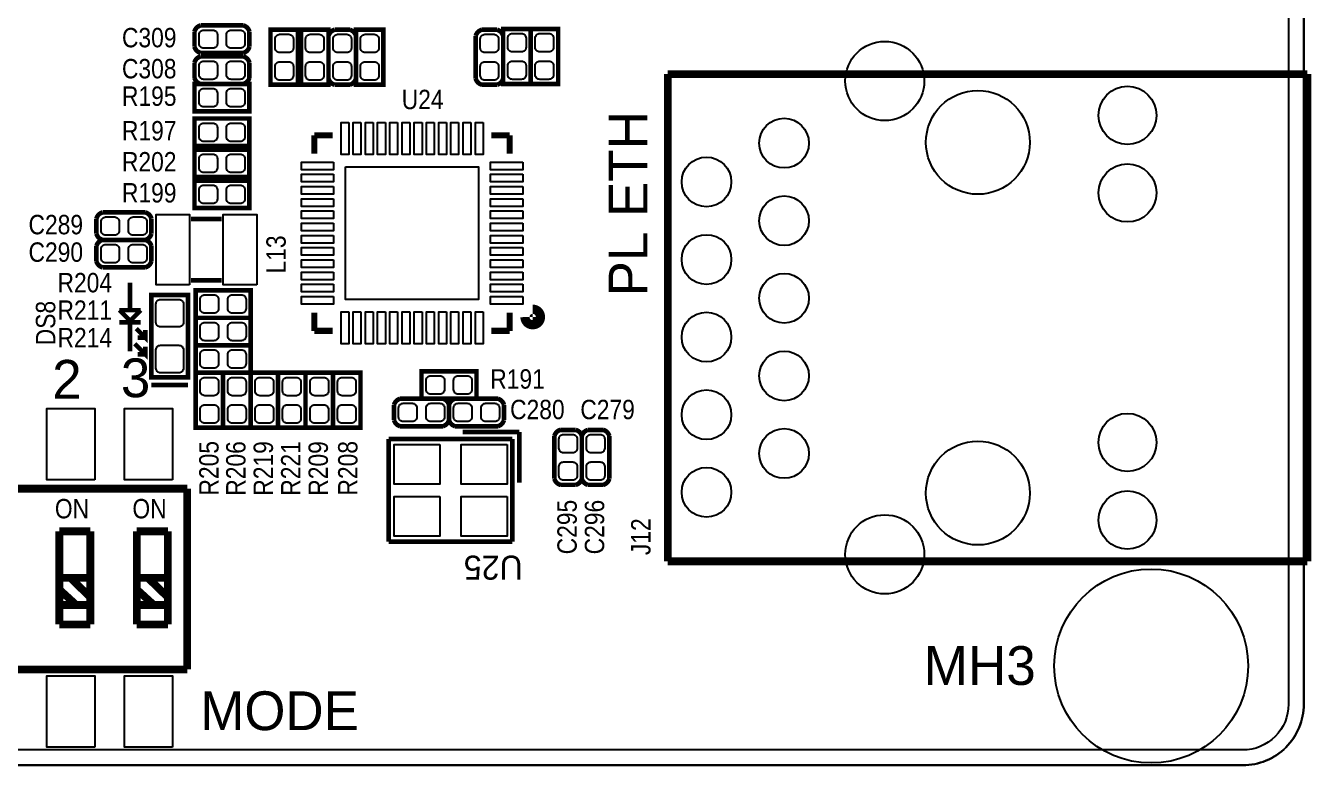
# Model space of a CAD drawing. Extents: x 35 to 236, y 10 to 166.
# Drawn here: x 188.13 to 230.25, y 10 to 34.21 of the extents above; entities that cross this region are included whole.
import ezdxf

# ---------------------------------------------------------------- set-up
doc = ezdxf.new("R2010")
doc.units = 0
for name, color, linetype in [('BG_OUTLINE', 254, 'CONTINUOUS'), ('BG_SILKSCREEN_TOP', 254, 'CONTINUOUS'), ('PG_SILKSCREEN_TOP', 254, 'CONTINUOUS'), ('PIN_SOLDERMASK_TOP', 85, 'CONTINUOUS'), ('RD_SILKSCREEN_TOP', 142, 'CONTINUOUS'), ('RKI_ALL', 43, 'CONTINUOUS')]:
    doc.layers.add(name, color=color, linetype=linetype)

msp = doc.modelspace()

# ---------------------------------------------------------------- linework, layer by layer
at = {"layer": 'BG_OUTLINE'}
msp.add_lwpolyline([(35, 12), (35, 121.6358, -0.414214), (37.286, 123.9218), (41.2, 123.9218), (41.2, 157.5018), (37.286, 157.5018, -0.414214), (35, 159.7878), (35, 163, -0.414214), (37, 165), (228, 165, -0.414214), (230, 163), (230, 12, -0.414214), (228, 10), (37, 10, -0.414214)], format="xyb", close=True, dxfattribs=at)
for points in [[(230, 163), (230, 12)], [(230, 12), (230, 163)], [(228, 10), (37, 10)], [(37, 10), (228, 10)]]:
    msp.add_lwpolyline(points, dxfattribs=at)
for points in [[(230, 12, -0.414214), (228, 10)], [(228, 10, 0.414214), (230, 12)]]:
    msp.add_lwpolyline(points, format="xyb", dxfattribs=at)
at = {"layer": 'PG_SILKSCREEN_TOP'}
for points, const_width in [([(193.6595, 33.5215, 0.265564), (193.8595, 33.3215), (195.2595, 33.3215, 0.265564), (195.4595, 33.5215), (195.4595, 34.0215, 0.265564), (195.2595, 34.2215), (193.8595, 34.2215, 0.265564), (193.6595, 34.0215)], 0.15), ([(198.25, 34.08, 0.265564), (198.05, 33.88), (198.05, 32.48, 0.265564), (198.25, 32.28), (198.75, 32.28, 0.265564), (198.95, 32.48), (198.95, 33.88, 0.265564), (198.75, 34.08)], 0.15), ([(203.0735, 34.08, 0.265564), (202.8735, 33.88), (202.8735, 32.48, 0.265564), (203.0735, 32.28), (203.5735, 32.28, 0.265564), (203.7735, 32.48), (203.7735, 33.88, 0.265564), (203.5735, 34.08)], 0.15), ([(193.6595, 32.5055, 0.265564), (193.8595, 32.3055), (195.2595, 32.3055, 0.265564), (195.4595, 32.5055), (195.4595, 33.0055, 0.265564), (195.2595, 33.2055), (193.8595, 33.2055, 0.265564), (193.6595, 33.0055)], 0.15), ([(190.4484, 27.3998, 0.265564), (190.6484, 27.1998), (192.0484, 27.1998, 0.265564), (192.2484, 27.3998), (192.2484, 27.8998, 0.265564), (192.0484, 28.0998), (190.6484, 28.0998, 0.265564), (190.4484, 27.8998)], 0.15), ([(190.4484, 26.4998, 0.265564), (190.6484, 26.2998), (192.0484, 26.2998, 0.265564), (192.2484, 26.4998), (192.2484, 26.9998, 0.265564), (192.0484, 27.1998), (190.6484, 27.1998, 0.265564), (190.4484, 26.9998)], 0.15), ([(204.59, 24.6732, 2.386152), (204.7407, 24.8265, 0.409177)], 0.508), ([(201.9984, 21.7998, 0.265564), (201.7984, 21.9998), (200.3984, 21.9998, 0.265564), (200.1984, 21.7998), (200.1984, 21.2998, 0.265564), (200.3984, 21.0998), (201.7984, 21.0998, 0.265564), (201.9984, 21.2998)], 0.15), ([(201.9984, 21.2998, 0.265564), (202.1984, 21.0998), (203.5984, 21.0998, 0.265564), (203.7984, 21.2998), (203.7984, 21.7998, 0.265564), (203.5984, 21.9998), (202.1984, 21.9998, 0.265564), (201.9984, 21.7998)], 0.15), ([(205.65, 20.98, 0.265564), (205.45, 20.78), (205.45, 19.38, 0.265564), (205.65, 19.18), (206.15, 19.18, 0.265564), (206.35, 19.38), (206.35, 20.78, 0.265564), (206.15, 20.98)], 0.15), ([(206.55, 20.98, 0.265564), (206.35, 20.78), (206.35, 19.38, 0.265564), (206.55, 19.18), (207.05, 19.18, 0.265564), (207.25, 19.38), (207.25, 20.78, 0.265564), (207.05, 20.98)], 0.15)]:
    msp.add_lwpolyline(points, format="xyb", dxfattribs=dict(at, const_width=const_width))
for points, const_width in [([(196.4, 32.28), (196.15, 32.28), (196.15, 34.08), (197.05, 34.08), (197.05, 32.28), (196.4, 32.28)], 0.15), ([(197.4, 32.28), (197.15, 32.28), (197.15, 34.08), (198.05, 34.08), (198.05, 32.28), (197.4, 32.28)], 0.15), ([(198.75, 34.08), (198.25, 34.08)], 0.15), ([(199.2, 32.28), (198.95, 32.28), (198.95, 34.08), (199.85, 34.08), (199.85, 32.28), (199.2, 32.28)], 0.15), ([(203.5735, 34.08), (203.0735, 34.08)], 0.15), ([(204.0235, 32.305), (203.7735, 32.305), (203.7735, 34.105), (204.6735, 34.105), (204.6735, 32.305), (204.0235, 32.305)], 0.15), ([(205.3235, 34.105), (205.5735, 34.105), (205.5735, 32.305), (204.6735, 32.305), (204.6735, 34.105), (205.3235, 34.105)], 0.15), ([(193.6595, 34.0215), (193.6595, 33.5215)], 0.15), ([(193.6595, 33.0055), (193.6595, 32.5055)], 0.15), ([(209.1645, 32.6285), (209.1645, 16.6773)], 0.254), ([(230.1195, 32.6285), (209.1645, 32.6285)], 0.254), ([(230.1195, 16.6773), (230.1195, 32.6285)], 0.254), ([(195.4595, 31.6555), (195.4595, 31.4055), (193.6595, 31.4055), (193.6595, 32.3055), (195.4595, 32.3055), (195.4595, 31.6555)], 0.15), ([(195.4595, 30.5235), (195.4595, 30.2735), (193.6595, 30.2735), (193.6595, 31.1735), (195.4595, 31.1735), (195.4595, 30.5235)], 0.15), ([(197.5872, 30.6219), (197.5872, 30.0199)], 0.2007), ([(198.1866, 30.6219), (197.5872, 30.6219)], 0.2007), ([(203.3886, 30.6219), (203.988, 30.6219)], 0.2007), ([(203.988, 30.6219), (203.988, 30.0199)], 0.2007), ([(195.4595, 29.5075), (195.4595, 29.2575), (193.6595, 29.2575), (193.6595, 30.1575), (195.4595, 30.1575), (195.4595, 29.5075)], 0.15), ([(195.4595, 28.4915), (195.4595, 28.2415), (193.6595, 28.2415), (193.6595, 29.1415), (195.4595, 29.1415), (195.4595, 28.4915)], 0.15), ([(190.4484, 27.8998), (190.4484, 27.3998)], 0.15), ([(193.55, 27.88), (194.55, 27.88)], 0.1524), ([(190.4484, 26.9998), (190.4484, 26.4998)], 0.15), ([(191.5516, 24.9502), (191.5516, 25.8002)], 0.15), ([(193.55, 25.88), (194.55, 25.88)], 0.1524), ([(192.6484, 22.6998), (192.2484, 22.6998), (192.2484, 25.3998), (192.6484, 25.3998)], 0.15), ([(192.6484, 22.6998), (193.4484, 22.6998), (193.4484, 25.3998), (192.6484, 25.3998)], 0.15), ([(195.4984, 24.8998), (195.4984, 24.6498), (193.6984, 24.6498), (193.6984, 25.5498), (195.4984, 25.5498), (195.4984, 24.8998)], 0.15), ([(191.2016, 24.9002), (191.9016, 24.9002)], 0.15), ([(191.5516, 24.5502), (191.2016, 24.9002)], 0.15), ([(191.9016, 24.9002), (191.5516, 24.5502)], 0.15), ([(197.5872, 24.2211), (197.5872, 24.8205)], 0.2007), ([(203.988, 24.8205), (203.988, 24.2211)], 0.2007), ([(191.9016, 24.5002), (191.2016, 24.5002)], 0.15), ([(191.5516, 24.5502), (191.5516, 23.5502)], 0.15), ([(195.4984, 23.9998), (195.4984, 23.7498), (193.6984, 23.7498), (193.6984, 24.6498), (195.4984, 24.6498), (195.4984, 23.9998)], 0.15), ([(191.7516, 24.3002), (192.0516, 24.0002), (192.0516, 24.2502)], 0.15), ([(192.0516, 24.0002), (191.8016, 24.0002)], 0.15), ([(198.1866, 24.2211), (197.5872, 24.2211)], 0.2007), ([(203.988, 24.2211), (203.3886, 24.2211)], 0.2007), ([(191.7016, 23.8002), (192.0516, 23.4502), (192.0516, 23.7002)], 0.15), ([(195.4984, 23.0998), (195.4984, 22.8498), (193.6984, 22.8498), (193.6984, 23.7498), (195.4984, 23.7498), (195.4984, 23.0998)], 0.15), ([(192.0516, 23.4502), (191.8016, 23.4502)], 0.15), ([(194.3484, 22.8498), (194.5984, 22.8498), (194.5984, 21.0498), (193.6984, 21.0498), (193.6984, 22.8498), (194.3484, 22.8498)], 0.15), ([(194.8484, 21.0498), (194.5984, 21.0498), (194.5984, 22.8498), (195.4984, 22.8498), (195.4984, 21.0498), (194.8484, 21.0498)], 0.15), ([(195.7484, 21.0498), (195.4984, 21.0498), (195.4984, 22.8498), (196.3984, 22.8498), (196.3984, 21.0498), (195.7484, 21.0498)], 0.15), ([(196.6484, 21.0498), (196.3984, 21.0498), (196.3984, 22.8498), (197.2984, 22.8498), (197.2984, 21.0498), (196.6484, 21.0498)], 0.15), ([(197.5484, 21.0498), (197.2984, 21.0498), (197.2984, 22.8498), (198.1984, 22.8498), (198.1984, 21.0498), (197.5484, 21.0498)], 0.15), ([(198.8484, 22.8498), (199.0984, 22.8498), (199.0984, 21.0498), (198.1984, 21.0498), (198.1984, 22.8498), (198.8484, 22.8498)], 0.15), ([(201.0984, 22.6498), (201.0984, 22.8998), (202.8984, 22.8998), (202.8984, 21.9998), (201.0984, 21.9998), (201.0984, 22.6498)], 0.15), ([(192.2484, 22.4498), (193.4484, 22.4498)], 0.15), ([(201.9984, 21.7998), (201.9984, 21.2998)], 0.15), ([(201.9984, 21.2998), (201.9984, 21.7998)], 0.15), ([(200.0189, 17.3209), (200.0189, 20.6787)], 0.1524), ([(200.0189, 20.6787), (204.0779, 20.6787)], 0.1524), ([(204.3065, 20.9073), (202.4497, 20.9073)], 0.1524), ([(204.0779, 20.6787), (204.0779, 17.3209)], 0.1524), ([(204.3065, 19.2487), (204.3065, 20.9073)], 0.1524), ([(206.15, 20.98), (205.65, 20.98)], 0.15), ([(207.05, 20.98), (206.55, 20.98)], 0.15), ([(183.2625, 19.0564), (193.4225, 19.0564)], 0.254), ([(193.4225, 13.1363), (193.4225, 19.0564)], 0.254), ([(189.2315, 17.6593), (190.2475, 17.6593)], 0.254), ([(189.2315, 14.6113), (189.2315, 17.6593)], 0.254), ([(190.2475, 14.6113), (190.2475, 17.6593)], 0.254), ([(191.7715, 17.6593), (192.7875, 17.6593)], 0.254), ([(191.7715, 14.6113), (191.7715, 17.6593)], 0.254), ([(192.7875, 14.6113), (192.7875, 17.6593)], 0.254), ([(204.0779, 17.3209), (200.0189, 17.3209)], 0.1524), ([(209.1645, 16.6773), (230.1195, 16.6773)], 0.254), ([(189.2315, 16.1353), (190.2474, 16.1353)], 0.254), ([(189.5927, 16.1353), (190.248, 15.5014)], 0.254), ([(191.7715, 16.1353), (192.7875, 16.1353)], 0.254), ([(192.1327, 16.1353), (192.788, 15.5015)], 0.254), ([(189.2315, 15.7543), (189.7883, 15.2475)], 0.254), ([(191.7715, 15.7543), (192.3283, 15.2475)], 0.254), ([(189.2315, 15.2463), (190.2475, 15.2463)], 0.254), ([(191.7715, 15.2463), (192.7875, 15.2463)], 0.254), ([(189.2315, 14.6113), (190.2475, 14.6113)], 0.254), ([(191.7715, 14.6113), (192.7875, 14.6113)], 0.254), ([(183.2625, 13.1363), (193.4225, 13.1363)], 0.254)]:
    msp.add_lwpolyline(points, dxfattribs=dict(at, const_width=const_width))
at = {"layer": 'PIN_SOLDERMASK_TOP'}
for points in [[(193.9595, 34.0715), (194.2595, 34.0715, -0.414214), (194.4095, 33.9215), (194.4095, 33.6215, -0.414214), (194.2595, 33.4715), (193.9595, 33.4715, -0.414214), (193.8095, 33.6215), (193.8095, 33.9215, -0.414214)], [(194.8595, 34.0715), (195.1595, 34.0715, -0.414214), (195.3095, 33.9215), (195.3095, 33.6215, -0.414214), (195.1595, 33.4715), (194.8595, 33.4715, -0.414214), (194.7095, 33.6215), (194.7095, 33.9215, -0.414214)], [(196.9, 33.78), (196.9, 33.48, -0.414214), (196.75, 33.33), (196.45, 33.33, -0.414214), (196.3, 33.48), (196.3, 33.78, -0.414214), (196.45, 33.93), (196.75, 33.93, -0.414214)], [(197.9, 33.78), (197.9, 33.48, -0.414214), (197.75, 33.33), (197.45, 33.33, -0.414214), (197.3, 33.48), (197.3, 33.78, -0.414214), (197.45, 33.93), (197.75, 33.93, -0.414214)], [(198.8, 33.78), (198.8, 33.48, -0.414214), (198.65, 33.33), (198.35, 33.33, -0.414214), (198.2, 33.48), (198.2, 33.78, -0.414214), (198.35, 33.93), (198.65, 33.93, -0.414214)], [(199.7, 33.78), (199.7, 33.48, -0.414214), (199.55, 33.33), (199.25, 33.33, -0.414214), (199.1, 33.48), (199.1, 33.78, -0.414214), (199.25, 33.93), (199.55, 33.93, -0.414214)], [(203.6235, 33.78), (203.6235, 33.48, -0.414214), (203.4735, 33.33), (203.1735, 33.33, -0.414214), (203.0235, 33.48), (203.0235, 33.78, -0.414214), (203.1735, 33.93), (203.4735, 33.93, -0.414214)], [(204.5235, 33.805), (204.5235, 33.505, -0.414214), (204.3735, 33.355), (204.0735, 33.355, -0.414214), (203.9235, 33.505), (203.9235, 33.805, -0.414214), (204.0735, 33.955), (204.3735, 33.955, -0.414214)], [(204.8235, 33.505), (204.8235, 33.805, -0.414214), (204.9735, 33.955), (205.2735, 33.955, -0.414214), (205.4235, 33.805), (205.4235, 33.505, -0.414214), (205.2735, 33.355), (204.9735, 33.355, -0.414214)], [(193.9595, 33.0555), (194.2595, 33.0555, -0.414214), (194.4095, 32.9055), (194.4095, 32.6055, -0.414214), (194.2595, 32.4555), (193.9595, 32.4555, -0.414214), (193.8095, 32.6055), (193.8095, 32.9055, -0.414214)], [(194.8595, 33.0555), (195.1595, 33.0555, -0.414214), (195.3095, 32.9055), (195.3095, 32.6055, -0.414214), (195.1595, 32.4555), (194.8595, 32.4555, -0.414214), (194.7095, 32.6055), (194.7095, 32.9055, -0.414214)], [(196.9, 32.88), (196.9, 32.58, -0.414214), (196.75, 32.43), (196.45, 32.43, -0.414214), (196.3, 32.58), (196.3, 32.88, -0.414214), (196.45, 33.03), (196.75, 33.03, -0.414214)], [(197.9, 32.88), (197.9, 32.58, -0.414214), (197.75, 32.43), (197.45, 32.43, -0.414214), (197.3, 32.58), (197.3, 32.88, -0.414214), (197.45, 33.03), (197.75, 33.03, -0.414214)], [(198.8, 32.88), (198.8, 32.58, -0.414214), (198.65, 32.43), (198.35, 32.43, -0.414214), (198.2, 32.58), (198.2, 32.88, -0.414214), (198.35, 33.03), (198.65, 33.03, -0.414214)], [(199.7, 32.88), (199.7, 32.58, -0.414214), (199.55, 32.43), (199.25, 32.43, -0.414214), (199.1, 32.58), (199.1, 32.88, -0.414214), (199.25, 33.03), (199.55, 33.03, -0.414214)], [(203.6235, 32.88), (203.6235, 32.58, -0.414214), (203.4735, 32.43), (203.1735, 32.43, -0.414214), (203.0235, 32.58), (203.0235, 32.88, -0.414214), (203.1735, 33.03), (203.4735, 33.03, -0.414214)], [(204.5235, 32.905), (204.5235, 32.605, -0.414214), (204.3735, 32.455), (204.0735, 32.455, -0.414214), (203.9235, 32.605), (203.9235, 32.905, -0.414214), (204.0735, 33.055), (204.3735, 33.055, -0.414214)], [(204.8235, 32.605), (204.8235, 32.905, -0.414214), (204.9735, 33.055), (205.2735, 33.055, -0.414214), (205.4235, 32.905), (205.4235, 32.605, -0.414214), (205.2735, 32.455), (204.9735, 32.455, -0.414214)], [(193.9595, 32.1555), (194.2595, 32.1555, -0.414214), (194.4095, 32.0055), (194.4095, 31.7055, -0.414214), (194.2595, 31.5555), (193.9595, 31.5555, -0.414214), (193.8095, 31.7055), (193.8095, 32.0055, -0.414214)], [(194.8595, 32.1555), (195.1595, 32.1555, -0.414214), (195.3095, 32.0055), (195.3095, 31.7055, -0.414214), (195.1595, 31.5555), (194.8595, 31.5555, -0.414214), (194.7095, 31.7055), (194.7095, 32.0055, -0.414214)], [(193.9595, 31.0235), (194.2595, 31.0235, -0.414214), (194.4095, 30.8735), (194.4095, 30.5735, -0.414214), (194.2595, 30.4235), (193.9595, 30.4235, -0.414214), (193.8095, 30.5735), (193.8095, 30.8735, -0.414214)], [(194.8595, 31.0235), (195.1595, 31.0235, -0.414214), (195.3095, 30.8735), (195.3095, 30.5735, -0.414214), (195.1595, 30.4235), (194.8595, 30.4235, -0.414214), (194.7095, 30.5735), (194.7095, 30.8735, -0.414214)], [(193.9595, 30.0075), (194.2595, 30.0075, -0.414214), (194.4095, 29.8575), (194.4095, 29.5575, -0.414214), (194.2595, 29.4075), (193.9595, 29.4075, -0.414214), (193.8095, 29.5575), (193.8095, 29.8575, -0.414214)], [(194.8595, 30.0075), (195.1595, 30.0075, -0.414214), (195.3095, 29.8575), (195.3095, 29.5575, -0.414214), (195.1595, 29.4075), (194.8595, 29.4075, -0.414214), (194.7095, 29.5575), (194.7095, 29.8575, -0.414214)], [(193.9595, 28.9915), (194.2595, 28.9915, -0.414214), (194.4095, 28.8415), (194.4095, 28.5415, -0.414214), (194.2595, 28.3915), (193.9595, 28.3915, -0.414214), (193.8095, 28.5415), (193.8095, 28.8415, -0.414214)], [(194.8595, 28.9915), (195.1595, 28.9915, -0.414214), (195.3095, 28.8415), (195.3095, 28.5415, -0.414214), (195.1595, 28.3915), (194.8595, 28.3915, -0.414214), (194.7095, 28.5415), (194.7095, 28.8415, -0.414214)], [(190.7484, 27.9498), (191.0484, 27.9498, -0.414214), (191.1984, 27.7998), (191.1984, 27.4998, -0.414214), (191.0484, 27.3498), (190.7484, 27.3498, -0.414214), (190.5984, 27.4998), (190.5984, 27.7998, -0.414214)], [(191.6484, 27.9498), (191.9484, 27.9498, -0.414214), (192.0984, 27.7998), (192.0984, 27.4998, -0.414214), (191.9484, 27.3498), (191.6484, 27.3498, -0.414214), (191.4984, 27.4998), (191.4984, 27.7998, -0.414214)], [(190.7484, 27.0498), (191.0484, 27.0498, -0.414214), (191.1984, 26.8998), (191.1984, 26.5998, -0.414214), (191.0484, 26.4498), (190.7484, 26.4498, -0.414214), (190.5984, 26.5998), (190.5984, 26.8998, -0.414214)], [(191.6484, 27.0498), (191.9484, 27.0498, -0.414214), (192.0984, 26.8998), (192.0984, 26.5998, -0.414214), (191.9484, 26.4498), (191.6484, 26.4498, -0.414214), (191.4984, 26.5998), (191.4984, 26.8998, -0.414214)], [(193.9984, 25.3998), (194.2984, 25.3998, -0.414214), (194.4484, 25.2498), (194.4484, 24.9498, -0.414214), (194.2984, 24.7998), (193.9984, 24.7998, -0.414214), (193.8484, 24.9498), (193.8484, 25.2498, -0.414214)], [(194.8984, 25.3998), (195.1984, 25.3998, -0.414214), (195.3484, 25.2498), (195.3484, 24.9498, -0.414214), (195.1984, 24.7998), (194.8984, 24.7998, -0.414214), (194.7484, 24.9498), (194.7484, 25.2498, -0.414214)], [(192.5484, 24.3498, -0.414214), (192.3984, 24.4998), (192.3984, 25.0998, -0.414214), (192.5484, 25.2498), (193.1484, 25.2498, -0.414214), (193.2984, 25.0998), (193.2984, 24.4998, -0.414214), (193.1484, 24.3498)], [(193.9984, 24.4998), (194.2984, 24.4998, -0.414214), (194.4484, 24.3498), (194.4484, 24.0498, -0.414214), (194.2984, 23.8998), (193.9984, 23.8998, -0.414214), (193.8484, 24.0498), (193.8484, 24.3498, -0.414214)], [(194.8984, 24.4998), (195.1984, 24.4998, -0.414214), (195.3484, 24.3498), (195.3484, 24.0498, -0.414214), (195.1984, 23.8998), (194.8984, 23.8998, -0.414214), (194.7484, 24.0498), (194.7484, 24.3498, -0.414214)], [(192.5484, 22.8498, -0.414214), (192.3984, 22.9998), (192.3984, 23.5998, -0.414214), (192.5484, 23.7498), (193.1484, 23.7498, -0.414214), (193.2984, 23.5998), (193.2984, 22.9998, -0.414214), (193.1484, 22.8498)], [(193.9984, 23.5998), (194.2984, 23.5998, -0.414214), (194.4484, 23.4498), (194.4484, 23.1498, -0.414214), (194.2984, 22.9998), (193.9984, 22.9998, -0.414214), (193.8484, 23.1498), (193.8484, 23.4498, -0.414214)], [(194.8984, 23.5998), (195.1984, 23.5998, -0.414214), (195.3484, 23.4498), (195.3484, 23.1498, -0.414214), (195.1984, 22.9998), (194.8984, 22.9998, -0.414214), (194.7484, 23.1498), (194.7484, 23.4498, -0.414214)], [(201.6984, 22.1498), (201.3984, 22.1498, -0.414214), (201.2484, 22.2998), (201.2484, 22.5998, -0.414214), (201.3984, 22.7498), (201.6984, 22.7498, -0.414214), (201.8484, 22.5998), (201.8484, 22.2998, -0.414214)], [(202.5984, 22.1498), (202.2984, 22.1498, -0.414214), (202.1484, 22.2998), (202.1484, 22.5998, -0.414214), (202.2984, 22.7498), (202.5984, 22.7498, -0.414214), (202.7484, 22.5998), (202.7484, 22.2998, -0.414214)], [(193.8484, 22.2498), (193.8484, 22.5498, -0.414214), (193.9984, 22.6998), (194.2984, 22.6998, -0.414214), (194.4484, 22.5498), (194.4484, 22.2498, -0.414214), (194.2984, 22.0998), (193.9984, 22.0998, -0.414214)], [(195.3484, 22.5498), (195.3484, 22.2498, -0.414214), (195.1984, 22.0998), (194.8984, 22.0998, -0.414214), (194.7484, 22.2498), (194.7484, 22.5498, -0.414214), (194.8984, 22.6998), (195.1984, 22.6998, -0.414214)], [(196.2484, 22.5498), (196.2484, 22.2498, -0.414214), (196.0984, 22.0998), (195.7984, 22.0998, -0.414214), (195.6484, 22.2498), (195.6484, 22.5498, -0.414214), (195.7984, 22.6998), (196.0984, 22.6998, -0.414214)], [(197.1484, 22.5498), (197.1484, 22.2498, -0.414214), (196.9984, 22.0998), (196.6984, 22.0998, -0.414214), (196.5484, 22.2498), (196.5484, 22.5498, -0.414214), (196.6984, 22.6998), (196.9984, 22.6998, -0.414214)], [(198.0484, 22.5498), (198.0484, 22.2498, -0.414214), (197.8984, 22.0998), (197.5984, 22.0998, -0.414214), (197.4484, 22.2498), (197.4484, 22.5498, -0.414214), (197.5984, 22.6998), (197.8984, 22.6998, -0.414214)], [(198.3484, 22.2498), (198.3484, 22.5498, -0.414214), (198.4984, 22.6998), (198.7984, 22.6998, -0.414214), (198.9484, 22.5498), (198.9484, 22.2498, -0.414214), (198.7984, 22.0998), (198.4984, 22.0998, -0.414214)], [(193.8484, 21.3498), (193.8484, 21.6498, -0.414214), (193.9984, 21.7998), (194.2984, 21.7998, -0.414214), (194.4484, 21.6498), (194.4484, 21.3498, -0.414214), (194.2984, 21.1998), (193.9984, 21.1998, -0.414214)], [(195.3484, 21.6498), (195.3484, 21.3498, -0.414214), (195.1984, 21.1998), (194.8984, 21.1998, -0.414214), (194.7484, 21.3498), (194.7484, 21.6498, -0.414214), (194.8984, 21.7998), (195.1984, 21.7998, -0.414214)], [(196.2484, 21.6498), (196.2484, 21.3498, -0.414214), (196.0984, 21.1998), (195.7984, 21.1998, -0.414214), (195.6484, 21.3498), (195.6484, 21.6498, -0.414214), (195.7984, 21.7998), (196.0984, 21.7998, -0.414214)], [(197.1484, 21.6498), (197.1484, 21.3498, -0.414214), (196.9984, 21.1998), (196.6984, 21.1998, -0.414214), (196.5484, 21.3498), (196.5484, 21.6498, -0.414214), (196.6984, 21.7998), (196.9984, 21.7998, -0.414214)], [(198.0484, 21.6498), (198.0484, 21.3498, -0.414214), (197.8984, 21.1998), (197.5984, 21.1998, -0.414214), (197.4484, 21.3498), (197.4484, 21.6498, -0.414214), (197.5984, 21.7998), (197.8984, 21.7998, -0.414214)], [(198.3484, 21.3498), (198.3484, 21.6498, -0.414214), (198.4984, 21.7998), (198.7984, 21.7998, -0.414214), (198.9484, 21.6498), (198.9484, 21.3498, -0.414214), (198.7984, 21.1998), (198.4984, 21.1998, -0.414214)], [(200.7984, 21.2498), (200.4984, 21.2498, -0.414214), (200.3484, 21.3998), (200.3484, 21.6998, -0.414214), (200.4984, 21.8498), (200.7984, 21.8498, -0.414214), (200.9484, 21.6998), (200.9484, 21.3998, -0.414214)], [(201.6984, 21.2498), (201.3984, 21.2498, -0.414214), (201.2484, 21.3998), (201.2484, 21.6998, -0.414214), (201.3984, 21.8498), (201.6984, 21.8498, -0.414214), (201.8484, 21.6998), (201.8484, 21.3998, -0.414214)], [(202.2984, 21.8498), (202.5984, 21.8498, -0.414214), (202.7484, 21.6998), (202.7484, 21.3998, -0.414214), (202.5984, 21.2498), (202.2984, 21.2498, -0.414214), (202.1484, 21.3998), (202.1484, 21.6998, -0.414214)], [(203.1984, 21.8498), (203.4984, 21.8498, -0.414214), (203.6484, 21.6998), (203.6484, 21.3998, -0.414214), (203.4984, 21.2498), (203.1984, 21.2498, -0.414214), (203.0484, 21.3998), (203.0484, 21.6998, -0.414214)], [(206.2, 20.68), (206.2, 20.38, -0.414214), (206.05, 20.23), (205.75, 20.23, -0.414214), (205.6, 20.38), (205.6, 20.68, -0.414214), (205.75, 20.83), (206.05, 20.83, -0.414214)], [(207.1, 20.68), (207.1, 20.38, -0.414214), (206.95, 20.23), (206.65, 20.23, -0.414214), (206.5, 20.38), (206.5, 20.68, -0.414214), (206.65, 20.83), (206.95, 20.83, -0.414214)], [(206.2, 19.78), (206.2, 19.48, -0.414214), (206.05, 19.33), (205.75, 19.33, -0.414214), (205.6, 19.48), (205.6, 19.78, -0.414214), (205.75, 19.93), (206.05, 19.93, -0.414214)], [(207.1, 19.78), (207.1, 19.48, -0.414214), (206.95, 19.33), (206.65, 19.33, -0.414214), (206.5, 19.48), (206.5, 19.78, -0.414214), (206.65, 19.93), (206.95, 19.93, -0.414214)]]:
    msp.add_lwpolyline(points, format="xyb", close=True, dxfattribs=at)
for points in [[(198.7138, 31.0461), (198.7138, 29.9945), (198.4623, 29.9945), (198.4623, 31.0461)], [(199.115, 31.0461), (199.115, 29.9945), (198.8636, 29.9945), (198.8636, 31.0461)], [(199.5138, 31.0461), (199.5138, 29.9945), (199.2623, 29.9945), (199.2623, 31.0461)], [(199.9126, 31.0461), (199.9126, 29.9945), (199.661, 29.9945), (199.661, 31.0461)], [(200.314, 31.0461), (200.314, 29.9945), (200.0625, 29.9945), (200.0625, 31.0461)], [(200.7126, 31.0461), (200.7126, 29.9945), (200.4612, 29.9945), (200.4612, 31.0461)], [(201.114, 31.0461), (201.114, 29.9945), (200.8625, 29.9945), (200.8625, 31.0461)], [(201.5128, 31.0461), (201.5128, 29.9945), (201.2612, 29.9945), (201.2612, 31.0461)], [(201.9142, 31.0461), (201.9142, 29.9945), (201.6627, 29.9945), (201.6627, 31.0461)], [(202.3128, 31.0461), (202.3128, 29.9945), (202.0614, 29.9945), (202.0614, 31.0461)], [(202.7142, 31.0461), (202.7142, 29.9945), (202.4627, 29.9945), (202.4627, 31.0461)], [(203.113, 31.0461), (203.113, 29.9945), (202.8614, 29.9945), (202.8614, 31.0461)], [(198.2146, 29.7468), (198.2146, 29.4953), (197.163, 29.4953), (197.163, 29.7468)], [(198.6096, 29.5945), (202.9606, 29.5945), (202.9606, 25.2435), (198.6096, 25.2435)], [(204.4122, 29.7468), (204.4122, 29.4953), (203.3606, 29.4953), (203.3606, 29.7468)], [(198.2146, 29.3482), (198.2146, 29.0967), (197.163, 29.0967), (197.163, 29.3482)], [(204.4122, 29.3482), (204.4122, 29.0967), (203.3606, 29.0967), (203.3606, 29.3482)], [(198.2146, 28.9468), (198.2146, 28.6953), (197.163, 28.6953), (197.163, 28.9468)], [(204.4122, 28.9468), (204.4122, 28.6953), (203.3606, 28.6953), (203.3606, 28.9468)], [(198.2146, 28.548), (198.2146, 28.2965), (197.163, 28.2965), (197.163, 28.548)], [(204.4122, 28.548), (204.4122, 28.2965), (203.3606, 28.2965), (203.3606, 28.548)], [(193.5, 25.73), (192.4, 25.73), (192.4, 28.03), (193.5, 28.03)], [(195.7, 25.73), (194.6, 25.73), (194.6, 28.03), (195.7, 28.03)], [(198.2146, 28.1467), (198.2146, 27.8952), (197.163, 27.8952), (197.163, 28.1467)], [(204.4122, 28.1467), (204.4122, 27.8952), (203.3606, 27.8952), (203.3606, 28.1467)], [(198.2146, 27.7479), (198.2146, 27.4964), (197.163, 27.4964), (197.163, 27.7479)], [(204.4122, 27.7479), (204.4122, 27.4964), (203.3606, 27.4964), (203.3606, 27.7479)], [(198.2146, 27.3466), (198.2146, 27.0951), (197.163, 27.0951), (197.163, 27.3466)], [(204.4122, 27.3466), (204.4122, 27.0951), (203.3606, 27.0951), (203.3606, 27.3466)], [(198.2146, 26.9478), (198.2146, 26.6963), (197.163, 26.6963), (197.163, 26.9478)], [(198.2146, 26.5465), (198.2146, 26.295), (197.163, 26.295), (197.163, 26.5465)], [(204.4122, 26.9478), (204.4122, 26.6963), (203.3606, 26.6963), (203.3606, 26.9478)], [(204.4122, 26.5465), (204.4122, 26.295), (203.3606, 26.295), (203.3606, 26.5465)], [(198.2146, 26.1477), (198.2146, 25.8962), (197.163, 25.8962), (197.163, 26.1477)], [(204.4122, 26.1477), (204.4122, 25.8962), (203.3606, 25.8962), (203.3606, 26.1477)], [(198.2146, 25.7463), (198.2146, 25.4948), (197.163, 25.4948), (197.163, 25.7463)], [(204.4122, 25.7463), (204.4122, 25.4948), (203.3606, 25.4948), (203.3606, 25.7463)], [(198.2146, 25.3477), (198.2146, 25.0962), (197.163, 25.0962), (197.163, 25.3477)], [(204.4122, 25.3477), (204.4122, 25.0962), (203.3606, 25.0962), (203.3606, 25.3477)], [(198.7138, 24.8485), (198.7138, 23.7969), (198.4623, 23.7969), (198.4623, 24.8485)], [(199.115, 24.8485), (199.115, 23.7969), (198.8636, 23.7969), (198.8636, 24.8485)], [(199.5138, 24.8485), (199.5138, 23.7969), (199.2623, 23.7969), (199.2623, 24.8485)], [(199.9126, 24.8485), (199.9126, 23.7969), (199.661, 23.7969), (199.661, 24.8485)], [(200.314, 24.8485), (200.314, 23.7969), (200.0625, 23.7969), (200.0625, 24.8485)], [(200.7126, 24.8485), (200.7126, 23.7969), (200.4612, 23.7969), (200.4612, 24.8485)], [(201.114, 24.8485), (201.114, 23.7969), (200.8625, 23.7969), (200.8625, 24.8485)], [(201.5128, 24.8485), (201.5128, 23.7969), (201.2612, 23.7969), (201.2612, 24.8485)], [(201.9142, 24.8485), (201.9142, 23.7969), (201.6627, 23.7969), (201.6627, 24.8485)], [(202.3128, 24.8485), (202.3128, 23.7969), (202.0614, 23.7969), (202.0614, 24.8485)], [(202.7142, 24.8485), (202.7142, 23.7969), (202.4627, 23.7969), (202.4627, 24.8485)], [(203.113, 24.8485), (203.113, 23.7969), (202.8614, 23.7969), (202.8614, 24.8485)], [(190.3999, 19.3421), (188.8251, 19.3421), (188.8251, 21.6789), (190.3999, 21.6789)], [(192.9399, 19.3421), (191.3651, 19.3421), (191.3651, 21.6789), (192.9399, 21.6789)], [(201.6992, 20.5009), (201.6992, 19.2005), (200.198, 19.2005), (200.198, 20.5009)], [(203.8988, 20.5009), (203.8988, 19.2005), (202.3976, 19.2005), (202.3976, 20.5009)], [(201.6992, 18.7992), (201.6992, 17.4987), (200.198, 17.4987), (200.198, 18.7992)], [(203.8988, 18.7992), (203.8988, 17.4987), (202.3976, 17.4987), (202.3976, 18.7992)], [(190.3999, 10.592), (188.8251, 10.592), (188.8251, 12.9288), (190.3999, 12.9288)], [(192.9399, 10.592), (191.3651, 10.592), (191.3651, 12.9288), (192.9399, 12.9288)]]:
    msp.add_lwpolyline(points, close=True, dxfattribs=at)
for centre, radius in [((216.274, 32.4024), 1.2954), ((219.3245, 30.3933), 1.7006), ((224.2242, 31.2772), 0.9513), ((212.9745, 30.3679), 0.8128), ((210.4345, 29.0979), 0.8128), ((224.2242, 28.7372), 0.9513), ((212.9745, 27.8279), 0.8128), ((210.4345, 26.5579), 0.8128), ((212.9745, 25.2879), 0.8128), ((210.4345, 24.0179), 0.8128), ((212.9745, 22.7479), 0.8128), ((210.4345, 21.4779), 0.8128), ((224.2242, 20.5686), 0.9513), ((212.9745, 20.2079), 0.8128), ((219.3245, 18.9125), 1.7006), ((210.4345, 18.9379), 0.8128), ((224.2242, 18.0286), 0.9513), ((216.274, 16.9034), 1.2954), ((225, 13.25), 3.175)]:
    msp.add_circle(centre, radius, dxfattribs=at)
at = {"layer": 'RKI_ALL'}
msp.add_lwpolyline([(35.5, 121.6358, -0.414214), (37.286, 123.4218), (41.7, 123.4218), (41.7, 158.0018), (37.286, 158.0018, -0.414214), (35.5, 159.7878), (35.5, 163, -0.414214), (37, 164.5), (228, 164.5, -0.414214), (229.5, 163), (229.5, 12, -0.414214), (228, 10.5), (37, 10.5, -0.414214), (35.5, 12)], format="xyb", close=True, dxfattribs=at)

# ---------------------------------------------------------------- texts
at = {"layer": 'BG_SILKSCREEN_TOP', "width": 1.02}
msp.add_text('PL ETH', height=1.27, rotation=90, dxfattribs=at).set_placement((208.5, 25.35))
for s, p in [('2', (189, 22)), ('3', (191.25, 22.05)), ('MODE', (193.85, 11.15))]:
    msp.add_text(s, height=1.27, dxfattribs=at).set_placement(p)
at = {"layer": 'PG_SILKSCREEN_TOP', "width": 0.88}
for p in [(189.0867, 18.0835), (191.6267, 18.0835)]:
    msp.add_text('ON', height=0.635, dxfattribs=at).set_placement(p)
at = {"layer": 'RD_SILKSCREEN_TOP'}
for s, height, width, p in [('C309', 0.635, 0.88, (191.2845, 33.5048)), ('C308', 0.635, 0.88, (191.2845, 32.4888)), ('R195', 0.635, 0.88, (191.2845, 31.5888)), ('U24', 0.635, 0.88, (200.45, 31.48)), ('R197', 0.635, 0.88, (191.2845, 30.4568)), ('R202', 0.635, 0.88, (191.2845, 29.4408)), ('R199', 0.635, 0.88, (191.2845, 28.4248)), ('C289', 0.635, 0.88, (188.2234, 27.3831)), ('C290', 0.635, 0.88, (188.2234, 26.4831)), ('R204', 0.635, 0.88, (189.1734, 25.4831)), ('R211', 0.635, 0.88, (189.1734, 24.5831)), ('R214', 0.635, 0.88, (189.1734, 23.6831)), ('R191', 0.635, 0.88, (203.35, 22.33)), ('C280', 0.635, 0.88, (204, 21.33)), ('C279', 0.635, 0.88, (206.3, 21.33)), ('MH3', 1.27, 1.023622, (217.55, 12.63))]:
    msp.add_text(s, height=height, dxfattribs=dict(at, width=width)).set_placement(p)
at = {"layer": 'RD_SILKSCREEN_TOP', "width": 0.88}
for s, p in [('L13', (196.65, 26.1)), ('DS8', (189.1, 23.75)), ('R205', (194.45, 18.83)), ('R206', (195.3317, 18.8248)), ('R219', (196.2317, 18.8248)), ('R221', (197.1317, 18.8248)), ('R209', (198.0317, 18.8248)), ('R208', (199, 18.83)), ('C295', (206.1833, 16.905)), ('C296', (207.0833, 16.905)), ('J12', (208.6, 16.88))]:
    msp.add_text(s, height=0.635, rotation=90, dxfattribs=at).set_placement(p)
at = {"layer": 'RD_SILKSCREEN_TOP'}
msp.add_text('U25', height=0.7874, rotation=180, dxfattribs=at).set_placement((204.4131, 16.8637))

doc.saveas('drawing.dxf')
